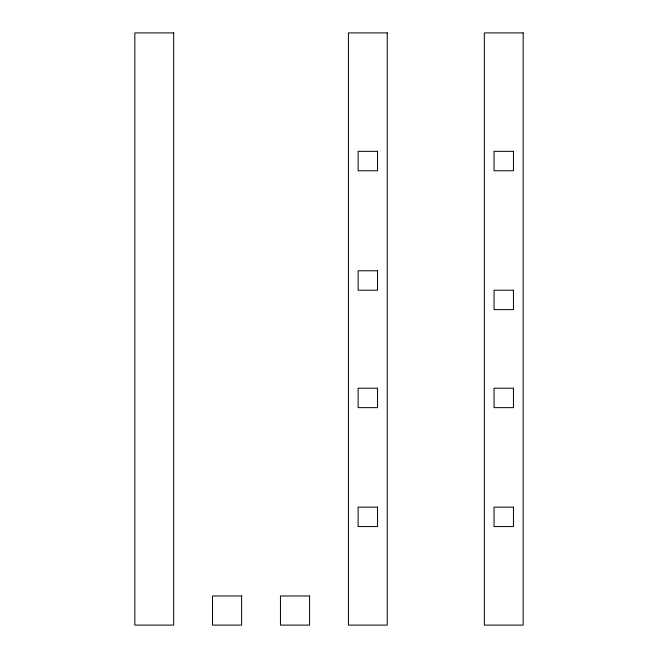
<?xml version="1.0" encoding="UTF-8"?>
<svg xmlns="http://www.w3.org/2000/svg" width="658" height="658" viewBox="0 0 658 658"><rect width="100%" height="100%" fill="white"/><g stroke="black" fill="none" stroke-linecap="round" stroke-linejoin="round"><path stroke-width="0.99" d="M173.671 32.9L134.832 32.9L134.832 625.1L173.671 625.1L173.671 32.9M387.249 32.9L348.419 32.9L348.419 625.1L387.249 625.1L387.249 32.9M523.168 32.9L484.329 32.9L484.329 625.1L523.168 625.1L523.168 32.9M377.544 151.34L358.125 151.34L358.125 170.759L377.544 170.759L377.544 151.34M513.454 151.34L494.043 151.34L494.043 170.759L513.454 170.759L513.454 151.34M377.544 270.792L358.125 270.792L358.125 290.211L377.544 290.211L377.544 270.792M513.454 290.211L494.043 290.211L494.043 309.622L513.454 309.622L513.454 290.211M377.544 388.22L358.125 388.22L358.125 407.639L377.544 407.639L377.544 388.22M513.454 388.22L494.043 388.22L494.043 407.639L513.454 407.639L513.454 388.22M377.544 507.145L358.125 507.145L358.125 526.565L377.544 526.565L377.544 507.145M513.454 507.145L494.043 507.145L494.043 526.565L513.454 526.565L513.454 507.145M241.626 595.975L212.501 595.975L212.501 625.1L241.626 625.1L241.626 595.975M309.581 595.975L280.456 595.975L280.456 625.1L309.581 625.1L309.581 595.975"/></g></svg>
